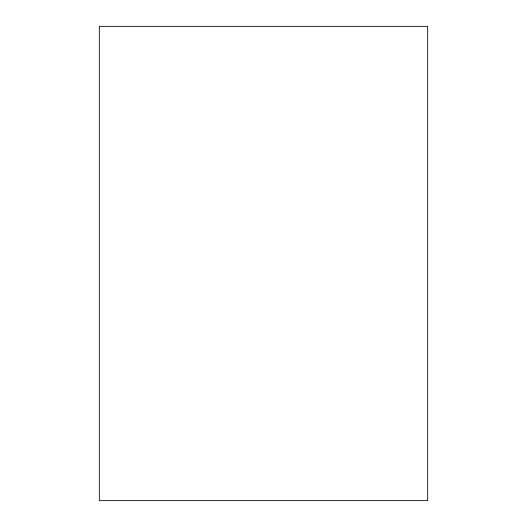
<?xml version="1.0" encoding="UTF-8"?>
<svg xmlns="http://www.w3.org/2000/svg" width="527" height="527" viewBox="0 0 527 527"><rect width="100%" height="100%" fill="white"/><g stroke="black" fill="none" stroke-linecap="round" stroke-linejoin="round"><path stroke-width="0.79" d="M427.68 26.35L99.32 26.35L99.32 500.65L427.68 500.65L427.68 26.35"/></g></svg>
